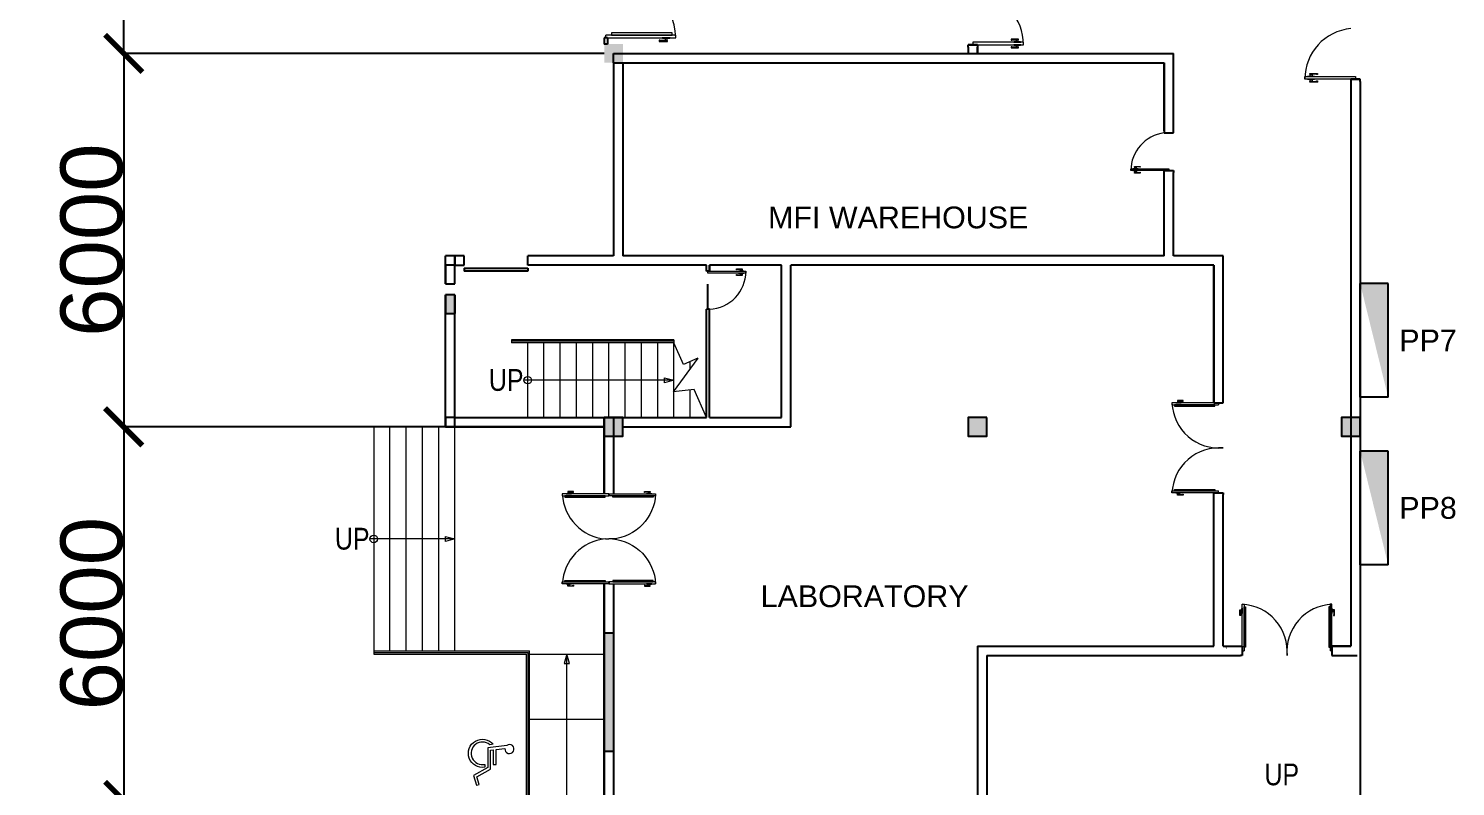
# Model space of a CAD drawing. Header units: millimetres. Extents: x 3339 to 2017737, y 4955 to 2748989.
# Drawn here: x 982203 to 1005138, y 1267933 to 1280108 of the extents above; entities that cross this region are included whole.
import ezdxf

# ---------------------------------------------------------------- set-up
doc = ezdxf.new("R2010")
doc.units = ezdxf.units.MM
doc.header["$LTSCALE"] = 30
for name, color, linetype, lineweight in [('A-DETL-GENF', 92, 'Continuous', 13), ('A-DOOR', 31, 'Continuous', 13), ('STAIR', 1, 'Continuous', 5), ('T-WAL', 4, 'Continuous', 5)]:
    doc.layers.add(name, color=color, linetype=linetype, lineweight=lineweight)
for name, color, linetype in [('DIM LINES', 7, 'Continuous'), ('TEXT', 7, 'Continuous'), ('window', 92, 'Continuous')]:
    doc.layers.add(name, color=color, linetype=linetype)
doc.styles.add('Arial Narrow', font='ARIALN.TTF', dxfattribs={"height": 200})
doc.styles.get("Standard").update_dxf_attribs({"font": 'arial.ttf'})
doc.dimstyles.new('GREEN', dxfattribs={"dimtxt": 1000, "dimasz": 600, "dimexe": 0.18, "dimexo": 0.0625, "dimgap": 0.09, "dimtad": 2, "dimdec": 0, "dimzin": 0, "dimdsep": 46, "dimtxsty": 'Standard', "dimblk": 'ARCHTICK', "dimcen": 0.09, "dimclrd": 3, "dimclre": 3, "dimclrt": 2, "dimadec": 0, "dimazin": 0, "dimtfac": 1, "dimtdec": 0, "dimtofl": 0, "dimtmove": 0, "dimatfit": 3, "dimfxl": 1, "dimtolj": 1, "dimtzin": 0, "dimarcsym": 0})

# ---------------------------------------------------------------- blocks, each defined once
blk = doc.blocks.new('_ArchTick')
at = {"color": 0, "linetype": 'ByBlock', "const_width": 0.15}
blk.add_lwpolyline([(-0.5, -0.5), (0.5, 0.5)], dxfattribs=at)
blk = doc.blocks.new('*D781')
at = {"layer": 'Defpoints', "color": 0, "transparency": 16777216}
for p in [(974747, 1308509), (991457, 1308509), (991457, 1238709)]:
    blk.add_point(p, dxfattribs=at)
at = {"layer": 'DIM LINES', "color": 3, "linetype": 'ByBlock', "lineweight": -2, "transparency": 16777216}
for p, q in [((991457, 1308509), (974746, 1308509)), ((974747, 1238709), (974747, 1308509)), ((991457, 1238709), (974746, 1238709))]:
    blk.add_line(p, q, dxfattribs=at)
at = {"layer": 'DIM LINES', "color": 3, "lineweight": -2, "transparency": 16777216, "xscale": 600, "yscale": 600, "zscale": 600}
for p, rotation in [((974747, 1308509), 90), ((974747, 1238709), 270)]:
    blk.add_blockref('_ArchTick', p, dxfattribs=dict(at, rotation=rotation))
at = {"layer": 'DIM LINES', "color": 2, "transparency": 16777216, "insert": (974236, 1273609), "char_height": 1000, "attachment_point": 5, "rotation": 90}
blk.add_mtext('\\A1;69800', dxfattribs=at)
blk = doc.blocks.new('*D888')
at = {"layer": 'Defpoints', "color": 0, "transparency": 16777216}
for p in [(979444, 1284709), (991457, 1284709), (991457, 1261709)]:
    blk.add_point(p, dxfattribs=at)
at = {"layer": 'DIM LINES', "color": 3, "linetype": 'ByBlock', "lineweight": -2, "transparency": 16777216}
for p, q in [((991457, 1284709), (979444, 1284709)), ((979444, 1261709), (979444, 1284709)), ((991457, 1261709), (979444, 1261709))]:
    blk.add_line(p, q, dxfattribs=at)
at = {"layer": 'DIM LINES', "color": 3, "lineweight": -2, "transparency": 16777216, "xscale": 600, "yscale": 600, "zscale": 600}
for p, rotation in [((979444, 1284709), 90), ((979444, 1261709), 270)]:
    blk.add_blockref('_ArchTick', p, dxfattribs=dict(at, rotation=rotation))
at = {"layer": 'DIM LINES', "color": 2, "transparency": 16777216, "insert": (978933, 1273209), "char_height": 1000, "attachment_point": 5, "rotation": 90}
blk.add_mtext('\\A1;23000', dxfattribs=at)
blk = doc.blocks.new('*D818')
at = {"layer": 'Defpoints', "color": 0, "transparency": 16777216}
for p in [(988905, 1267709), (983733, 1261709), (991457, 1261709)]:
    blk.add_point(p, dxfattribs=at)
at = {"layer": 'DIM LINES', "color": 3, "linetype": 'ByBlock', "lineweight": -2, "transparency": 16777216}
for p, q in [((988905, 1267709), (983733, 1267709)), ((983733, 1267709), (983733, 1261709)), ((991457, 1261709), (983733, 1261709))]:
    blk.add_line(p, q, dxfattribs=at)
at = {"layer": 'DIM LINES', "color": 3, "lineweight": -2, "transparency": 16777216, "xscale": 600, "yscale": 600, "zscale": 600}
for p, rotation in [((983733, 1267709), 90), ((983733, 1261709), 270)]:
    blk.add_blockref('_ArchTick', p, dxfattribs=dict(at, rotation=rotation))
at = {"layer": 'DIM LINES', "color": 2, "transparency": 16777216, "insert": (983222, 1264709), "char_height": 1000, "attachment_point": 5, "rotation": 90}
blk.add_mtext('\\A1;6000', dxfattribs=at)
blk = doc.blocks.new('*D819')
at = {"layer": 'Defpoints', "color": 0, "transparency": 16777216}
for p in [(991457, 1279709), (983733, 1273709), (991457, 1273709)]:
    blk.add_point(p, dxfattribs=at)
at = {"layer": 'DIM LINES', "color": 3, "linetype": 'ByBlock', "lineweight": -2, "transparency": 16777216}
for p, q in [((991457, 1279709), (983733, 1279709)), ((983733, 1279709), (983733, 1273709)), ((991457, 1273709), (983733, 1273709))]:
    blk.add_line(p, q, dxfattribs=at)
at = {"layer": 'DIM LINES', "color": 3, "lineweight": -2, "transparency": 16777216, "xscale": 600, "yscale": 600, "zscale": 600}
for p, rotation in [((983733, 1279709), 90), ((983733, 1273709), 270)]:
    blk.add_blockref('_ArchTick', p, dxfattribs=dict(at, rotation=rotation))
at = {"layer": 'DIM LINES', "color": 2, "transparency": 16777216, "insert": (983222, 1276709), "char_height": 1000, "attachment_point": 5, "rotation": 90}
blk.add_mtext('\\A1;6000', dxfattribs=at)
blk = doc.blocks.new('*D820')
at = {"layer": 'Defpoints', "color": 0, "transparency": 16777216}
for p in [(991457, 1273709), (983733, 1267709), (988905, 1267709)]:
    blk.add_point(p, dxfattribs=at)
at = {"layer": 'DIM LINES', "color": 3, "linetype": 'ByBlock', "lineweight": -2, "transparency": 16777216}
for p, q in [((991457, 1273709), (983733, 1273709)), ((983733, 1273709), (983733, 1267709)), ((988905, 1267709), (983733, 1267709))]:
    blk.add_line(p, q, dxfattribs=at)
at = {"layer": 'DIM LINES', "color": 3, "lineweight": -2, "transparency": 16777216, "xscale": 600, "yscale": 600, "zscale": 600}
for p, rotation in [((983733, 1273709), 90), ((983733, 1267709), 270)]:
    blk.add_blockref('_ArchTick', p, dxfattribs=dict(at, rotation=rotation))
at = {"layer": 'DIM LINES', "color": 2, "transparency": 16777216, "insert": (983222, 1270709), "char_height": 1000, "attachment_point": 5, "rotation": 90}
blk.add_mtext('\\A1;6000', dxfattribs=at)
blk = doc.blocks.new('*D839')
at = {"layer": 'Defpoints', "color": 0, "transparency": 16777216}
for p in [(983733, 1284709), (991457, 1284709), (991457, 1279709)]:
    blk.add_point(p, dxfattribs=at)
at = {"layer": 'DIM LINES', "color": 3, "linetype": 'ByBlock', "lineweight": -2, "transparency": 16777216}
for p, q in [((991457, 1284709), (983733, 1284709)), ((983733, 1279709), (983733, 1284709)), ((991457, 1279709), (983733, 1279709))]:
    blk.add_line(p, q, dxfattribs=at)
at = {"layer": 'DIM LINES', "color": 3, "lineweight": -2, "transparency": 16777216, "xscale": 600, "yscale": 600, "zscale": 600}
for p, rotation in [((983733, 1284709), 90), ((983733, 1279709), 270)]:
    blk.add_blockref('_ArchTick', p, dxfattribs=dict(at, rotation=rotation))
at = {"layer": 'DIM LINES', "color": 2, "transparency": 16777216, "insert": (983222, 1282209), "char_height": 1000, "attachment_point": 5, "rotation": 90}
blk.add_mtext('\\A1;5000', dxfattribs=at)
blk = doc.blocks.new('slash')
at = {"layer": 'STAIR'}
for p, q in [((2543, 11669), (2695, 12018)), ((2309, 11772), (2708, 11231)), ((2173, 10818), (2370, 11270))]:
    blk.add_line(p, q, dxfattribs=at)
for points in [[(2309, 11772), (2543, 11669)], [(2370, 11270), (2708, 11231)]]:
    blk.add_lwpolyline(points, dxfattribs=at)
blk = doc.blocks.new('double door no base 0.5')
at = {"color": 0}
for p, q in [((62065, 59903), (62095, 59903)), ((63478, 59903), (63508, 59903))]:
    blk.add_line(p, q, dxfattribs=at)
at = {"layer": 'A-DETL-GENF'}
for p, q in [((62095, 59843), (62095, 59193)), ((62118, 59843), (62095, 59843)), ((62118, 59193), (62118, 59843)), ((63456, 59193), (63456, 59843)), ((63456, 59843), (63478, 59843)), ((63478, 59843), (63478, 59193)), ((62036, 59324), (62027, 59332)), ((62027, 59332), (62027, 59271)), ((62042, 59332), (62027, 59332)), ((62027, 59271), (62036, 59271)), ((62037, 59271), (62027, 59271)), ((62027, 59271), (62027, 59242)), ((62027, 59242), (62037, 59242)), ((62036, 59271), (62036, 59324)), ((62036, 59324), (62042, 59324)), ((62037, 59242), (62037, 59271)), ((62037, 59268), (62037, 59244)), ((62061, 59268), (62037, 59268)), ((62037, 59244), (62061, 59244)), ((62042, 59324), (62042, 59332)), ((62065, 59299), (62061, 59294)), ((62061, 59294), (62061, 59218)), ((62061, 59244), (62061, 59268)), ((62061, 59218), (62065, 59214)), ((62065, 59214), (62065, 59299)), ((62095, 59193), (62118, 59193)), ((63478, 59193), (63456, 59193)), ((63508, 59214), (63508, 59299)), ((63508, 59299), (63513, 59294)), ((63513, 59218), (63508, 59214)), ((63513, 59294), (63513, 59218)), ((63513, 59244), (63513, 59268)), ((63513, 59268), (63537, 59268)), ((63537, 59244), (63513, 59244)), ((63532, 59324), (63532, 59332)), ((63532, 59332), (63546, 59332)), ((63538, 59324), (63532, 59324)), ((63537, 59271), (63546, 59271)), ((63537, 59242), (63537, 59271)), ((63537, 59268), (63537, 59244)), ((63546, 59242), (63537, 59242)), ((63538, 59324), (63546, 59332)), ((63538, 59271), (63538, 59324)), ((63546, 59271), (63538, 59271)), ((63546, 59332), (63546, 59271)), ((63546, 59271), (63546, 59242))]:
    blk.add_line(p, q, dxfattribs=at)
at = {"layer": 'A-DOOR', "lineweight": 18}
for p, q in [((62065, 59903), (62065, 59153)), ((62065, 59903), (62095, 59903)), ((62095, 59153), (62095, 59903)), ((63478, 59153), (63478, 59903)), ((63508, 59903), (63478, 59903)), ((63508, 59903), (63508, 59153)), ((62065, 59153), (62095, 59153)), ((63508, 59153), (63478, 59153))]:
    blk.add_line(p, q, dxfattribs=at)
at = {"layer": 'A-DOOR'}
blk.add_line((62787, 59847), (62787, 59903), dxfattribs=at)
for centre, start, end in [((62030, 59913), 272.6963, 355.0387), ((63544, 59913), 184.9613, 267.3037)]:
    blk.add_arc(centre, 760, start, end, dxfattribs=at)

msp = doc.modelspace()

# ---------------------------------------------------------------- hatches: boundary and pattern name
h = msp.add_hatch(color=2)
h.dxf.hatch_style = 1
h.paths.add_polyline_path([(991756.627, 1279859.357), (991456.627, 1279859.357), (991456.627, 1279559.357), (991756.627, 1279559.357)])
at = {"true_color": 0xf8d731}
h = msp.add_hatch(color=40, dxfattribs=at)
h.dxf.hatch_style = 1
h.paths.add_polyline_path([(1004056.627, 1276010.181), (1003606.627, 1276010.181), (1004056.627, 1274185.181)])
h = msp.add_hatch(color=2)
h.dxf.hatch_style = 1
h.paths.add_polyline_path([(991756.627, 1273859.357), (991456.627, 1273859.357), (991456.627, 1273559.357), (991756.627, 1273559.357)])
h = msp.add_hatch(color=2)
h.dxf.hatch_style = 1
h.paths.add_polyline_path([(997606.627, 1273859.357), (997306.627, 1273859.357), (997306.627, 1273559.357), (997606.627, 1273559.357)])
h = msp.add_hatch(color=2)
h.dxf.hatch_style = 1
h.paths.add_polyline_path([(1003606.627, 1273859.357), (1003306.627, 1273859.357), (1003306.627, 1273559.357), (1003606.627, 1273559.357)])
h = msp.add_hatch(color=40, dxfattribs=at)
h.dxf.hatch_style = 1
h.paths.add_polyline_path([(1004056.627, 1273319.63), (1003606.627, 1273319.63), (1004056.627, 1271494.63)])
at = {"layer": 'window'}
h = msp.add_hatch(color=256, dxfattribs=at)
h.dxf.hatch_style = 1
h.paths.add_polyline_path([(989056.627, 1275829.357), (988906.627, 1275829.357), (988906.627, 1275529.357), (989056.627, 1275529.357)])
h = msp.add_hatch(color=256, dxfattribs=at)
h.dxf.hatch_style = 1
h.paths.add_polyline_path([(991605.007, 1268498.608), (991456.627, 1268498.608), (991456.627, 1270398.608), (991605.007, 1270398.608)])

# ---------------------------------------------------------------- linework, layer by layer
for p, q in [((991506.627, 1279959.357), (991456.627, 1279959.357)), ((991456.627, 1279959.357), (991456.627, 1279859.357)), ((991506.627, 1279959.357), (991456.627, 1279959.357)), ((991456.627, 1279959.357), (991456.627, 1279859.357)), ((991506.627, 1279959.357), (991506.627, 1279859.357)), ((997456.627, 1279847.357), (997306.627, 1279847.357)), ((997306.627, 1279809.357), (997306.627, 1279847.357)), ((997306.627, 1279847.357), (997456.627, 1279847.357)), ((997456.627, 1279847.357), (997456.627, 1279809.357)), ((991606.627, 1279559.357), (991606.627, 1276459.357)), ((991606.627, 1279559.357), (991606.627, 1276459.357)), ((991756.627, 1279559.357), (991756.627, 1276459.357)), ((1003456.627, 1279297.357), (1003606.627, 1279297.357)), ((1003606.627, 1279297.357), (1003456.627, 1279297.357)), ((1003456.627, 1279297.357), (1003456.627, 1279259.357)), ((1003606.627, 1279259.357), (1003606.627, 1279297.357)), ((1003606.627, 1279259.357), (1003606.627, 1279297.357)), ((1000456.627, 1278464.357), (1000456.627, 1278431.233)), ((1000456.627, 1278431.233), (1000606.627, 1278431.233)), ((1000606.627, 1278431.233), (1000606.627, 1278464.357)), ((1000456.627, 1277796.857), (1000456.627, 1277825.357)), ((1000456.627, 1277825.357), (1000606.627, 1277825.357)), ((1000606.627, 1277825.357), (1000606.627, 1277796.857)), ((989056.627, 1276309.357), (989056.627, 1276459.357)), ((989056.627, 1276459.357), (989056.627, 1276309.357)), ((989056.627, 1276309.357), (988906.627, 1276309.357)), ((1003606.627, 1274185.181), (1003606.627, 1276010.181)), ((1004056.627, 1276010.181), (1003606.627, 1276010.181)), ((1004056.627, 1274185.181), (1004056.627, 1276010.181)), ((1001256.627, 1274121.857), (1001256.627, 1274093.357)), ((1001256.627, 1274093.357), (1001406.627, 1274093.357)), ((1001406.627, 1274093.357), (1001406.627, 1274121.857)), ((1004056.627, 1274185.181), (1003606.627, 1274185.181)), ((989056.627, 1273859.357), (988906.627, 1273859.357)), ((988906.627, 1273859.357), (988906.627, 1273709.357)), ((989056.627, 1273709.357), (989056.627, 1273859.357)), ((989964.96, 1273859.357), (993098.294, 1273859.357)), ((991456.627, 1273859.357), (991456.627, 1272630.858)), ((991606.627, 1273859.357), (991606.627, 1272630.858)), ((988906.627, 1273709.357), (989056.627, 1273709.357)), ((1003606.627, 1271494.63), (1003606.627, 1273319.63)), ((1004056.627, 1273319.63), (1003606.627, 1273319.63)), ((1004056.627, 1271494.63), (1004056.627, 1273319.63)), ((1001256.627, 1272621.857), (1001256.627, 1272650.357)), ((1001256.627, 1272650.357), (1001406.627, 1272650.357)), ((1001406.627, 1272650.357), (1001406.627, 1272621.857)), ((1004056.627, 1271494.63), (1003606.627, 1271494.63)), ((991456.627, 1271187.858), (991456.627, 1252230.857)), ((991606.627, 1271187.858), (991606.627, 1265384.357)), ((991456.627, 1268498.608), (991456.627, 1270398.608)), ((1001681.627, 1270184.357), (1001710.127, 1270184.357)), ((1001710.127, 1270184.357), (1001710.127, 1270034.357)), ((1003181.627, 1270184.357), (1003153.127, 1270184.357)), ((1003153.127, 1270184.357), (1003153.127, 1270034.357)), ((1001710.127, 1270034.357), (1001681.627, 1270034.357)), ((1003153.127, 1270034.357), (1003181.627, 1270034.357))]:
    msp.add_line(p, q)
at = {"color": 0}
for p, q in [((997306.627, 1279809.357), (997306.627, 1279709.357)), ((997456.627, 1279809.357), (997456.627, 1279709.357)), ((997456.627, 1279709.357), (997456.627, 1279809.357)), ((991606.627, 1279709.357), (1000606.627, 1279709.357)), ((1000606.627, 1278464.357), (1000606.627, 1279709.357)), ((991606.627, 1279559.357), (1000456.627, 1279559.357)), ((1000456.627, 1278464.357), (1000456.627, 1279559.357)), ((1000456.627, 1279559.357), (1000456.627, 1278464.357)), ((1003456.627, 1279259.357), (1003456.627, 1270184.357)), ((1003606.627, 1279259.357), (1003606.627, 1255559.357)), ((1000456.627, 1276459.357), (1000456.627, 1277796.857)), ((1000606.627, 1276459.357), (1000606.627, 1277796.857)), ((988906.627, 1276009.357), (988906.627, 1276459.357)), ((989056.627, 1276459.357), (988906.627, 1276459.357)), ((989206.627, 1276459.357), (989056.627, 1276459.357)), ((989206.627, 1276309.357), (989206.627, 1276459.357)), ((990226.071, 1276309.357), (990226.071, 1276459.357)), ((991606.627, 1276459.357), (990226.071, 1276459.357)), ((1000456.627, 1276459.357), (991756.627, 1276459.357)), ((1001406.627, 1276459.357), (1000606.627, 1276459.357)), ((1001406.627, 1274121.857), (1001406.627, 1276459.357)), ((988906.627, 1276309.357), (988906.627, 1276009.357)), ((989056.627, 1276009.357), (989056.627, 1276309.357)), ((989056.627, 1276309.357), (989206.627, 1276309.357)), ((989206.627, 1276259.357), (989206.627, 1276209.357)), ((989206.627, 1276259.357), (990226.071, 1276259.357)), ((990226.071, 1276209.357), (989206.627, 1276209.357)), ((993098.294, 1276309.357), (990226.071, 1276309.357)), ((990226.071, 1276259.357), (990226.071, 1276209.357)), ((993098.294, 1276209.357), (993098.294, 1276309.357)), ((993148.294, 1276209.357), (993098.294, 1276209.357)), ((993148.294, 1276209.357), (993148.294, 1276309.357)), ((993148.294, 1276309.357), (993148.294, 1276209.357)), ((994306.627, 1276309.357), (993148.294, 1276309.357)), ((994306.627, 1273859.357), (994306.627, 1276309.357)), ((994456.627, 1273859.357), (994456.627, 1276309.357)), ((994456.627, 1273709.357), (994456.627, 1276309.357)), ((1001256.627, 1276309.357), (994456.627, 1276309.357)), ((1001256.627, 1274093.357), (1001256.627, 1276309.357)), ((1001256.627, 1276309.357), (1001256.627, 1274093.357)), ((988906.627, 1276009.357), (989056.627, 1276009.357)), ((993123.294, 1275599.37), (993123.294, 1275999.37)), ((988906.627, 1273709.357), (988906.627, 1275829.357)), ((989056.627, 1273859.357), (989056.627, 1275829.357)), ((993098.294, 1273859.357), (993098.294, 1275599.37)), ((993148.294, 1275599.37), (993098.294, 1275599.37)), ((993148.294, 1273859.357), (993148.294, 1275599.37)), ((1001256.627, 1274095.607), (1001256.627, 1274093.357)), ((1001256.627, 1274093.357), (1001256.627, 1274095.607)), ((1001331.627, 1274093.357), (1001331.627, 1274088.107)), ((989056.627, 1273859.357), (991456.627, 1273859.357)), ((991456.627, 1273859.357), (993098.294, 1273859.357)), ((991456.627, 1273859.357), (991456.627, 1273709.357)), ((991456.627, 1273709.357), (991456.627, 1273859.357)), ((991456.627, 1273709.357), (991456.627, 1273859.357)), ((991756.627, 1273859.357), (993098.294, 1273859.357)), ((993148.294, 1273859.357), (994306.627, 1273859.357)), ((993148.294, 1273859.357), (994306.627, 1273859.357)), ((988906.627, 1273709.357), (991456.627, 1273709.357)), ((991456.627, 1272630.858), (991456.627, 1273709.357)), ((991756.627, 1273709.357), (994456.627, 1273709.357)), ((1001256.627, 1270184.357), (1001256.627, 1272650.357)), ((1001406.627, 1270184.357), (1001406.627, 1272621.857)), ((991456.627, 1267709.357), (991456.627, 1271187.858)), ((997456.627, 1270184.357), (997456.627, 1267709.357)), ((997456.627, 1270184.357), (1001256.627, 1270184.357)), ((1001406.627, 1270184.357), (1001606.627, 1270184.357)), ((1001406.627, 1270184.357), (1001606.627, 1270184.357)), ((1001406.627, 1270184.357), (1001606.627, 1270184.357)), ((1001406.627, 1270184.357), (1001681.627, 1270184.357)), ((1003153.127, 1270184.357), (1003306.627, 1270184.357)), ((1003155.377, 1270184.357), (1003153.127, 1270184.357)), ((1003153.127, 1270184.357), (1003155.377, 1270184.357)), ((1003456.627, 1270184.357), (1003181.627, 1270184.357)), ((1003181.627, 1270184.357), (1003456.627, 1270184.357)), ((991456.627, 1267709.357), (991456.627, 1270109.357)), ((997606.627, 1270034.357), (997606.627, 1267559.357)), ((997606.627, 1270034.357), (1001681.627, 1270034.357)), ((1003181.627, 1270034.357), (1003556.627, 1270034.357))]:
    msp.add_line(p, q, dxfattribs=at)
for points in [[(991506.627, 1279859.357), (991456.627, 1279859.357)], [(991606.627, 1279559.357), (991606.627, 1279559.357), (991606.627, 1279709.357)]]:
    msp.add_lwpolyline(points)
for points in [[(991756.627, 1273859.357), (991456.627, 1273859.357), (991456.627, 1273559.357), (991756.627, 1273559.357), (991756.627, 1273859.357)], [(997606.627, 1273859.357), (997306.627, 1273859.357), (997306.627, 1273559.357), (997606.627, 1273559.357), (997606.627, 1273859.357)], [(1003606.627, 1273859.357), (1003306.627, 1273859.357), (1003306.627, 1273559.357), (1003606.627, 1273559.357), (1003606.627, 1273859.357)]]:
    msp.add_lwpolyline(points, close=True)
at = {"layer": 'A-DETL-GENF'}
for p, q in [((992546.935, 1280038.107), (991572.685, 1280038.107)), ((991572.685, 1280038.107), (991572.685, 1280004.357)), ((992546.935, 1280004.357), (992546.935, 1280038.107)), ((991572.685, 1280004.357), (992546.935, 1280004.357)), ((992351.136, 1279923.763), (992337.8, 1279923.763)), ((992337.8, 1279923.763), (992337.8, 1279902.207)), ((992337.8, 1279902.207), (992430.508, 1279902.207)), ((992351.136, 1279915.085), (992338.258, 1279902.207)), ((992351.136, 1279915.085), (992351.136, 1279923.763)), ((992430.508, 1279915.085), (992351.136, 1279915.085)), ((992516.233, 1279959.357), (992387.646, 1279959.357)), ((992387.646, 1279959.357), (992394.789, 1279952.214)), ((992394.789, 1279952.214), (992509.089, 1279952.214)), ((992430.508, 1279916.495), (992430.508, 1279902.207)), ((992473.371, 1279916.495), (992430.508, 1279916.495)), ((992430.508, 1279902.207), (992430.508, 1279915.085)), ((992430.508, 1279902.207), (992473.371, 1279902.207)), ((992469.799, 1279952.214), (992434.08, 1279952.214)), ((992434.08, 1279952.214), (992434.08, 1279916.495)), ((992434.08, 1279916.495), (992469.799, 1279916.495)), ((992469.799, 1279916.495), (992469.799, 1279952.214)), ((992473.371, 1279902.207), (992473.371, 1279916.495)), ((992509.089, 1279952.214), (992516.233, 1279959.357)), ((997994.17, 1279938.157), (997994.17, 1279918.997)), ((998076.577, 1279938.157), (997994.17, 1279938.157)), ((997994.17, 1279918.997), (998006.024, 1279918.997)), ((998006.024, 1279815.718), (997994.17, 1279815.718)), ((997994.17, 1279815.718), (997994.17, 1279796.557)), ((998006.024, 1279926.71), (997994.577, 1279938.157)), ((998006.024, 1279808.004), (997994.577, 1279796.557)), ((998006.024, 1279918.997), (998006.024, 1279926.71)), ((998006.024, 1279926.71), (998076.577, 1279926.71)), ((998006.024, 1279808.004), (998006.024, 1279815.718)), ((998076.577, 1279808.004), (998006.024, 1279808.004)), ((998044.827, 1279893.707), (998038.477, 1279887.357)), ((998038.477, 1279887.357), (998152.777, 1279887.357)), ((998152.777, 1279847.357), (998038.477, 1279847.357)), ((998038.477, 1279847.357), (998044.827, 1279841.007)), ((998146.427, 1279893.707), (998044.827, 1279893.707)), ((998044.827, 1279841.007), (998146.427, 1279841.007)), ((998076.577, 1279926.71), (998076.577, 1279938.157)), ((998114.677, 1279938.157), (998076.577, 1279938.157)), ((998076.577, 1279938.157), (998076.577, 1279925.457)), ((998076.577, 1279925.457), (998114.677, 1279925.457)), ((998076.577, 1279809.257), (998076.577, 1279796.557)), ((998114.677, 1279809.257), (998076.577, 1279809.257)), ((998076.577, 1279796.557), (998076.577, 1279808.004)), ((998079.752, 1279925.457), (998079.752, 1279893.707)), ((998111.502, 1279925.457), (998079.752, 1279925.457)), ((998079.752, 1279893.707), (998111.502, 1279893.707)), ((998111.502, 1279841.007), (998079.752, 1279841.007)), ((998079.752, 1279841.007), (998079.752, 1279809.257)), ((998079.752, 1279809.257), (998111.502, 1279809.257)), ((998111.502, 1279893.707), (998111.502, 1279925.457)), ((998111.502, 1279809.257), (998111.502, 1279841.007)), ((998114.677, 1279925.457), (998114.677, 1279938.157)), ((998114.677, 1279796.557), (998114.677, 1279809.257)), ((998152.777, 1279887.357), (998146.427, 1279893.707)), ((998146.427, 1279841.007), (998152.777, 1279847.357)), ((997994.17, 1279796.557), (998076.577, 1279796.557)), ((998076.577, 1279796.557), (998114.677, 1279796.557)), ((1002760.477, 1279337.357), (1002766.827, 1279343.707)), ((1002766.827, 1279343.707), (1002868.427, 1279343.707)), ((1002798.577, 1279375.457), (1002798.577, 1279388.157)), ((1002798.577, 1279388.157), (1002836.677, 1279388.157)), ((1002836.677, 1279375.457), (1002798.577, 1279375.457)), ((1002801.752, 1279343.707), (1002801.752, 1279375.457)), ((1002801.752, 1279375.457), (1002833.502, 1279375.457)), ((1002833.502, 1279343.707), (1002801.752, 1279343.707)), ((1002833.502, 1279375.457), (1002833.502, 1279343.707)), ((1002836.677, 1279376.71), (1002836.677, 1279388.157)), ((1002836.677, 1279388.157), (1002919.084, 1279388.157)), ((1002836.677, 1279388.157), (1002836.677, 1279375.457)), ((1002907.23, 1279376.71), (1002836.677, 1279376.71)), ((1002868.427, 1279343.707), (1002874.777, 1279337.357)), ((1002907.23, 1279376.71), (1002918.677, 1279388.157)), ((1002907.23, 1279368.997), (1002907.23, 1279376.71)), ((1002919.084, 1279368.997), (1002907.23, 1279368.997)), ((1002919.084, 1279388.157), (1002919.084, 1279368.997)), ((1002874.777, 1279337.357), (1002760.477, 1279337.357)), ((1002760.477, 1279297.357), (1002874.777, 1279297.357)), ((1002766.827, 1279291.007), (1002760.477, 1279297.357)), ((1002868.427, 1279291.007), (1002766.827, 1279291.007)), ((1002798.577, 1279246.557), (1002798.577, 1279259.257)), ((1002798.577, 1279259.257), (1002836.677, 1279259.257)), ((1002836.677, 1279246.557), (1002798.577, 1279246.557)), ((1002801.752, 1279259.257), (1002801.752, 1279291.007)), ((1002801.752, 1279291.007), (1002833.502, 1279291.007)), ((1002833.502, 1279259.257), (1002801.752, 1279259.257)), ((1002833.502, 1279291.007), (1002833.502, 1279259.257)), ((1002836.677, 1279259.257), (1002836.677, 1279246.557)), ((1002836.677, 1279246.557), (1002836.677, 1279258.004)), ((1002836.677, 1279258.004), (1002907.23, 1279258.004)), ((1002919.084, 1279246.557), (1002836.677, 1279246.557)), ((1002874.777, 1279297.357), (1002868.427, 1279291.007)), ((1002907.23, 1279258.004), (1002907.23, 1279265.718)), ((1002907.23, 1279265.718), (1002919.084, 1279265.718)), ((1002907.23, 1279258.004), (1002918.677, 1279246.557)), ((1002919.084, 1279265.718), (1002919.084, 1279246.557)), ((999953.264, 1277855.357), (999958.027, 1277860.12)), ((1000038.989, 1277855.357), (999953.264, 1277855.357)), ((999953.264, 1277825.357), (1000038.989, 1277825.357)), ((999958.027, 1277820.595), (999953.264, 1277825.357)), ((999958.027, 1277860.12), (1000034.227, 1277860.12)), ((1000034.227, 1277820.595), (999958.027, 1277820.595)), ((999981.839, 1277883.932), (999981.839, 1277893.457)), ((999981.839, 1277893.457), (1000010.414, 1277893.457)), ((1000010.414, 1277883.932), (999981.839, 1277883.932)), ((999981.839, 1277787.257), (999981.839, 1277796.782)), ((999981.839, 1277796.782), (1000010.414, 1277796.782)), ((1000010.414, 1277787.257), (999981.839, 1277787.257)), ((999984.221, 1277860.12), (999984.221, 1277883.932)), ((999984.221, 1277883.932), (1000008.033, 1277883.932)), ((1000008.033, 1277860.12), (999984.221, 1277860.12)), ((999984.221, 1277796.782), (999984.221, 1277820.595)), ((999984.221, 1277820.595), (1000008.033, 1277820.595)), ((1000008.033, 1277796.782), (999984.221, 1277796.782)), ((1000008.033, 1277883.932), (1000008.033, 1277860.12)), ((1000008.033, 1277820.595), (1000008.033, 1277796.782)), ((1000010.414, 1277884.872), (1000010.414, 1277893.457)), ((1000010.414, 1277893.457), (1000072.22, 1277893.457)), ((1000010.414, 1277893.457), (1000010.414, 1277883.932)), ((1000063.329, 1277884.872), (1000010.414, 1277884.872)), ((1000010.414, 1277796.782), (1000010.414, 1277787.257)), ((1000010.414, 1277787.257), (1000010.414, 1277795.843)), ((1000010.414, 1277795.843), (1000063.329, 1277795.843)), ((1000072.22, 1277787.257), (1000010.414, 1277787.257)), ((1000034.227, 1277860.12), (1000038.989, 1277855.357)), ((1000038.989, 1277825.357), (1000034.227, 1277820.595)), ((1000063.329, 1277884.872), (1000071.914, 1277893.457)), ((1000063.329, 1277879.087), (1000063.329, 1277884.872)), ((1000072.22, 1277879.087), (1000063.329, 1277879.087)), ((1000063.329, 1277795.843), (1000063.329, 1277801.628)), ((1000063.329, 1277801.628), (1000072.22, 1277801.628)), ((1000063.329, 1277795.843), (1000071.914, 1277787.257)), ((1000072.22, 1277893.457), (1000072.22, 1277879.087)), ((1000072.22, 1277801.628), (1000072.22, 1277787.257)), ((993582.701, 1276247.457), (993644.506, 1276247.457)), ((993582.701, 1276233.087), (993582.701, 1276247.457)), ((993591.592, 1276233.087), (993582.701, 1276233.087)), ((993582.701, 1276141.257), (993582.701, 1276155.628)), ((993582.701, 1276155.628), (993591.592, 1276155.628)), ((993644.506, 1276141.257), (993582.701, 1276141.257)), ((993591.592, 1276238.872), (993583.006, 1276247.457)), ((993591.592, 1276149.843), (993583.006, 1276141.257)), ((993644.506, 1276238.872), (993591.592, 1276238.872)), ((993591.592, 1276238.872), (993591.592, 1276233.087)), ((993591.592, 1276155.628), (993591.592, 1276149.843)), ((993591.592, 1276149.843), (993644.506, 1276149.843)), ((993615.931, 1276209.357), (993620.694, 1276214.12)), ((993701.656, 1276209.357), (993615.931, 1276209.357)), ((993620.694, 1276174.595), (993615.931, 1276179.357)), ((993615.931, 1276179.357), (993701.656, 1276179.357)), ((993620.694, 1276214.12), (993696.894, 1276214.12)), ((993696.894, 1276174.595), (993620.694, 1276174.595)), ((993644.506, 1276247.457), (993644.506, 1276238.872)), ((993644.506, 1276237.932), (993644.506, 1276247.457)), ((993644.506, 1276247.457), (993673.081, 1276247.457)), ((993673.081, 1276237.932), (993644.506, 1276237.932)), ((993644.506, 1276150.782), (993673.081, 1276150.782)), ((993644.506, 1276141.257), (993644.506, 1276150.782)), ((993644.506, 1276149.843), (993644.506, 1276141.257)), ((993673.081, 1276141.257), (993644.506, 1276141.257)), ((993646.887, 1276237.932), (993670.7, 1276237.932)), ((993646.887, 1276214.12), (993646.887, 1276237.932)), ((993670.7, 1276214.12), (993646.887, 1276214.12)), ((993646.887, 1276150.782), (993646.887, 1276174.595)), ((993646.887, 1276174.595), (993670.7, 1276174.595)), ((993670.7, 1276150.782), (993646.887, 1276150.782)), ((993670.7, 1276237.932), (993670.7, 1276214.12)), ((993670.7, 1276174.595), (993670.7, 1276150.782)), ((993673.081, 1276247.457), (993673.081, 1276237.932)), ((993673.081, 1276150.782), (993673.081, 1276141.257)), ((993696.894, 1276214.12), (993701.656, 1276209.357)), ((993701.656, 1276179.357), (993696.894, 1276174.595)), ((1000646.652, 1274098.12), (1000641.889, 1274093.357)), ((1000641.889, 1274093.357), (1000727.614, 1274093.357)), ((1000722.852, 1274098.12), (1000646.652, 1274098.12)), ((1000699.039, 1274131.457), (1000670.464, 1274131.457)), ((1000670.464, 1274131.457), (1000670.464, 1274121.932)), ((1000670.464, 1274121.932), (1000699.039, 1274121.932)), ((1000696.658, 1274121.932), (1000672.846, 1274121.932)), ((1000672.846, 1274121.932), (1000672.846, 1274098.12)), ((1000672.846, 1274098.12), (1000696.658, 1274098.12)), ((1000696.658, 1274098.12), (1000696.658, 1274121.932)), ((1000760.845, 1274131.457), (1000699.039, 1274131.457)), ((1000699.039, 1274122.872), (1000751.954, 1274122.872)), ((1000751.954, 1274122.872), (1000760.539, 1274131.457)), ((1000751.954, 1274122.872), (1000751.954, 1274117.087)), ((1000751.954, 1274117.087), (1000760.845, 1274117.087)), ((1000760.845, 1274117.087), (1000760.845, 1274131.457)), ((1001270.921, 1274063.357), (1000621.421, 1274063.357)), ((1000621.421, 1274063.357), (1000621.421, 1274040.857)), ((1000621.421, 1274040.857), (1001270.921, 1274040.857)), ((1001270.921, 1274040.857), (1001270.921, 1274063.357)), ((1000621.421, 1272702.857), (1001270.921, 1272702.857)), ((1000621.421, 1272680.357), (1000621.421, 1272702.857)), ((1001270.921, 1272702.857), (1001270.921, 1272680.357)), ((1001270.921, 1272680.357), (1000621.421, 1272680.357)), ((1000641.889, 1272650.357), (1000727.614, 1272650.357)), ((1000646.652, 1272645.595), (1000641.889, 1272650.357)), ((1000722.852, 1272645.595), (1000646.652, 1272645.595)), ((1000670.464, 1272612.257), (1000670.464, 1272621.782)), ((1000670.464, 1272621.782), (1000699.039, 1272621.782)), ((1000699.039, 1272612.257), (1000670.464, 1272612.257)), ((1000672.846, 1272621.782), (1000672.846, 1272645.595)), ((1000672.846, 1272645.595), (1000696.658, 1272645.595)), ((1000696.658, 1272621.782), (1000672.846, 1272621.782)), ((1000696.658, 1272645.595), (1000696.658, 1272621.782)), ((1000699.039, 1272621.782), (1000699.039, 1272612.257)), ((1000699.039, 1272620.843), (1000751.954, 1272620.843)), ((1000760.845, 1272612.257), (1000699.039, 1272612.257)), ((1000727.614, 1272650.357), (1000722.852, 1272645.595)), ((1000751.954, 1272620.843), (1000751.954, 1272626.628)), ((1000751.954, 1272626.628), (1000760.845, 1272626.628)), ((1000751.954, 1272620.843), (1000760.539, 1272612.257)), ((1000760.845, 1272626.628), (1000760.845, 1272612.257)), ((1001672.027, 1270741.945), (1001672.027, 1270770.52)), ((1001672.027, 1270770.52), (1001681.552, 1270770.52)), ((1001672.027, 1270680.14), (1001672.027, 1270741.945)), ((1001681.552, 1270741.945), (1001672.027, 1270741.945)), ((1001680.613, 1270689.03), (1001672.027, 1270680.445)), ((1001686.398, 1270680.14), (1001672.027, 1270680.14)), ((1001680.613, 1270741.945), (1001680.613, 1270689.03)), ((1001680.613, 1270689.03), (1001686.398, 1270689.03)), ((1001681.552, 1270770.52), (1001681.552, 1270741.945)), ((1001681.552, 1270744.326), (1001681.552, 1270768.139)), ((1001681.552, 1270768.139), (1001705.365, 1270768.139)), ((1001705.365, 1270744.326), (1001681.552, 1270744.326)), ((1001686.398, 1270689.03), (1001686.398, 1270680.14)), ((1001705.365, 1270794.332), (1001710.127, 1270799.095)), ((1001705.365, 1270718.132), (1001705.365, 1270794.332)), ((1001705.365, 1270768.139), (1001705.365, 1270744.326)), ((1001710.127, 1270713.37), (1001705.365, 1270718.132)), ((1001710.127, 1270799.095), (1001710.127, 1270713.37)), ((1001740.127, 1270170.063), (1001740.127, 1270819.563)), ((1001740.127, 1270819.563), (1001762.627, 1270819.563)), ((1001762.627, 1270819.563), (1001762.627, 1270170.063)), ((1003100.627, 1270819.563), (1003100.627, 1270170.063)), ((1003123.127, 1270819.563), (1003100.627, 1270819.563)), ((1003123.127, 1270170.063), (1003123.127, 1270819.563)), ((1003153.127, 1270799.095), (1003153.127, 1270713.37)), ((1003157.89, 1270794.332), (1003153.127, 1270799.095)), ((1003157.89, 1270718.132), (1003157.89, 1270794.332)), ((1003181.702, 1270768.139), (1003157.89, 1270768.139)), ((1003157.89, 1270768.139), (1003157.89, 1270744.326)), ((1003157.89, 1270744.326), (1003181.702, 1270744.326)), ((1003182.642, 1270689.03), (1003176.857, 1270689.03)), ((1003176.857, 1270689.03), (1003176.857, 1270680.14)), ((1003176.857, 1270680.14), (1003191.227, 1270680.14)), ((1003191.227, 1270770.52), (1003181.702, 1270770.52)), ((1003181.702, 1270770.52), (1003181.702, 1270741.945)), ((1003181.702, 1270744.326), (1003181.702, 1270768.139)), ((1003182.642, 1270741.945), (1003182.642, 1270689.03)), ((1003182.642, 1270689.03), (1003191.227, 1270680.445)), ((1003191.227, 1270741.945), (1003191.227, 1270770.52)), ((1003191.227, 1270680.14), (1003191.227, 1270741.945)), ((999972.646, 1270185.152), (999981.231, 1270185.152)), ((1001482.321, 1270185.152), (1001491.846, 1270185.152)), ((1001491.846, 1270185.152), (1001483.261, 1270185.152)), ((1001762.627, 1270170.063), (1001740.127, 1270170.063)), ((1003100.627, 1270170.063), (1003123.127, 1270170.063)), ((1001453.746, 1270156.577), (1001458.508, 1270161.34))]:
    msp.add_line(p, q, dxfattribs=at)
at = {"layer": 'A-DOOR', "lineweight": 18}
for p, q in [((992606.627, 1280004.357), (991481.627, 1280004.357)), ((991481.627, 1279959.357), (991481.627, 1280004.357)), ((991481.627, 1279959.357), (992606.627, 1279959.357)), ((992606.627, 1279959.357), (992606.627, 1280004.357)), ((997381.627, 1279887.357), (997381.627, 1279847.357)), ((998195.627, 1279887.357), (997381.627, 1279887.357)), ((997381.627, 1279847.357), (998195.627, 1279847.357)), ((998195.627, 1279847.357), (998195.627, 1279887.357)), ((1002717.627, 1279297.357), (1002717.627, 1279337.357)), ((1002717.627, 1279337.357), (1003531.627, 1279337.357)), ((1003531.627, 1279297.357), (1002717.627, 1279297.357)), ((1003531.627, 1279337.357), (1003531.627, 1279297.357)), ((999921.127, 1277825.357), (999921.127, 1277855.357)), ((999921.127, 1277855.357), (1000531.627, 1277855.357)), ((1000531.627, 1277825.357), (999921.127, 1277825.357)), ((1000531.627, 1277855.357), (1000531.627, 1277825.357)), ((993123.294, 1276179.357), (993123.294, 1276209.357)), ((993123.294, 1276209.357), (993733.794, 1276209.357)), ((993733.794, 1276179.357), (993123.294, 1276179.357)), ((993733.794, 1276209.357), (993733.794, 1276179.357)), ((1001331.627, 1274093.357), (1000581.627, 1274093.357)), ((1000581.627, 1274093.357), (1000581.627, 1274063.357)), ((1001331.627, 1274093.357), (1001331.627, 1274063.357)), ((1000581.627, 1274063.357), (1001331.627, 1274063.357)), ((1000581.627, 1272650.357), (1000581.627, 1272680.357)), ((1000581.627, 1272680.357), (1001331.627, 1272680.357)), ((1001331.627, 1272650.357), (1000581.627, 1272650.357)), ((1001331.627, 1272650.357), (1001331.627, 1272680.357)), ((1001710.127, 1270109.357), (1001710.127, 1270859.357)), ((1001710.127, 1270859.357), (1001740.127, 1270859.357)), ((1001740.127, 1270859.357), (1001740.127, 1270109.357)), ((1003153.127, 1270859.357), (1003123.127, 1270859.357)), ((1003123.127, 1270859.357), (1003123.127, 1270109.357)), ((1003153.127, 1270109.357), (1003153.127, 1270859.357)), ((1001710.127, 1270109.357), (1001740.127, 1270109.357)), ((1003153.127, 1270109.357), (1003123.127, 1270109.357))]:
    msp.add_line(p, q, dxfattribs=at)
at = {"layer": 'A-DOOR'}
for centre, radius, start, end in [((991467.731, 1279905.721), 1140.158, 2.6963499, 85.038693), ((997381.627, 1279847.357), 814, 0, 84.7134068), ((1003531.627, 1279297.357), 814, 95.2865932, 180), ((1000531.627, 1277825.357), 610.5, 97.05662, 180), ((993123.294, 1276209.357), 610.5, 272.3469208, 0), ((1001340.891, 1274129.115), 760.105, 182.6963499, 274.961307), ((1001340.891, 1272614.6), 760.105, 85.038693, 177.3036501), ((1001674.37, 1270100.094), 760.105, 355.038693, 87.3036501), ((1003188.885, 1270100.094), 760.105, 92.6963499, 184.961307)]:
    msp.add_arc(centre, radius, start, end, dxfattribs=at)
at = {"layer": 'STAIR', "color": 244, "linetype": 'ByBlock', "true_color": 0x991b1e}
for p, q in [((992576.071, 1275109.357), (989964.96, 1275109.357)), ((992576.071, 1275084.357), (989964.96, 1275084.357)), ((992576.071, 1275059.357), (989964.96, 1275059.357)), ((990226.071, 1273859.357), (990226.071, 1275059.357)), ((990487.182, 1273859.357), (990487.182, 1275059.357)), ((990748.294, 1273859.357), (990748.294, 1275059.357)), ((991009.405, 1273859.357), (991009.405, 1275059.357)), ((991270.516, 1273859.357), (991270.516, 1275059.357)), ((991531.627, 1273859.357), (991531.627, 1275059.357)), ((991792.738, 1273859.357), (991792.738, 1275059.357)), ((992053.849, 1273859.357), (992053.849, 1275059.357)), ((992314.96, 1273859.357), (992314.96, 1275059.357)), ((992576.071, 1274289.811), (992576.071, 1275059.357)), ((992837.182, 1274643.113), (992837.182, 1274758.305)), ((992837.182, 1273859.357), (992837.182, 1274303.895)), ((992576.071, 1273859.357), (992576.071, 1274274.058)), ((993098.294, 1273859.357), (989964.96, 1273859.357)), ((988795.516, 1272509.357), (988795.516, 1273709.357))]:
    msp.add_line(p, q, dxfattribs=at)
at = {"layer": 'STAIR'}
for p, q in [((989964.96, 1275109.357), (989964.96, 1275059.357)), ((992576.071, 1275109.357), (992576.071, 1275059.357)), ((992727.8, 1274710.703), (992576.071, 1275059.357)), ((993098.294, 1273859.357), (992901.632, 1274311.26)), ((987751.071, 1273709.357), (987751.071, 1270059.357)), ((987751.071, 1270109.357), (990256.627, 1270109.357)), ((987751.071, 1270084.357), (990231.627, 1270084.357)), ((987751.071, 1270059.357), (990206.627, 1270059.357))]:
    msp.add_line(p, q, dxfattribs=at)
at = {"layer": 'STAIR', "color": 1}
for p, q in [((992576.071, 1274459.357), (990165.692, 1274459.357)), ((992422.673, 1274417.393), (992422.673, 1274498.157)), ((992422.673, 1274498.157), (992576.071, 1274459.357)), ((992576.071, 1274459.357), (992422.673, 1274417.393)), ((989056.627, 1271909.357), (987690.692, 1271909.357)), ((988903.229, 1271867.393), (988903.229, 1271948.157)), ((988903.229, 1271948.157), (989056.627, 1271909.357)), ((989056.627, 1271909.357), (988903.229, 1271867.393)), ((990856.627, 1270059.357), (990814.662, 1269905.959)), ((990895.427, 1269905.959), (990856.627, 1270059.357)), ((990856.627, 1262321.857), (990856.627, 1270059.357)), ((990814.662, 1269905.959), (990895.427, 1269905.959))]:
    msp.add_line(p, q, dxfattribs=at)
at = {"layer": 'STAIR', "color": 0, "linetype": 'ByBlock'}
for points in [[(989671.95, 1268611.122), (989615.397, 1268604.277, 1.607748101), (989537.446, 1268288.441), (989537.446, 1268242.566, -1.729757262)], [(989627.493, 1268515.037), (989672.516, 1268520.487), (989672.516, 1268287.259), (989717.539, 1268287.259), (989717.539, 1268525.937), (989860.48, 1268543.239, 4.985504912), (989888.521, 1268591.985), (989582.47, 1268554.939), (989582.47, 1268236.561), (989354.042, 1268106.672), (989401.739, 1267951.55), (989444.774, 1267964.783), (989407.691, 1268085.385), (989627.493, 1268210.369)]]:
    msp.add_lwpolyline(points, format="xyb", close=True, dxfattribs=at)
at = {"layer": 'STAIR', "color": 1}
for centre in [(990226.071, 1274459.357), (987751.071, 1271909.357)]:
    msp.add_circle(centre, 60.379, dxfattribs=at)
at = {"layer": 'T-WAL', "color": 244, "linetype": 'ByBlock', "true_color": 0x991b1e}
for p, q in [((989056.627, 1273709.357), (987751.071, 1273709.357)), ((988012.182, 1270109.357), (988012.182, 1273709.357)), ((988273.294, 1272509.357), (988273.294, 1273709.357)), ((988273.294, 1270109.357), (988273.294, 1273709.357)), ((988534.405, 1272509.357), (988534.405, 1273709.357)), ((988534.405, 1270109.357), (988534.405, 1273709.357)), ((988795.516, 1270109.357), (988795.516, 1273709.357)), ((989056.627, 1272459.357), (989056.627, 1273709.357)), ((989056.627, 1270109.357), (989056.627, 1273709.357)), ((990206.627, 1262984.357), (990206.627, 1270059.357)), ((990231.627, 1262984.357), (990231.627, 1270084.357)), ((990256.627, 1268492.691), (990256.627, 1270109.357)), ((990256.627, 1270059.357), (991456.627, 1270059.357)), ((991456.627, 1268492.691), (991456.627, 1270059.357)), ((990256.627, 1269014.913), (991456.627, 1269014.913)), ((990256.627, 1262984.357), (990256.627, 1268492.691))]:
    msp.add_line(p, q, dxfattribs=at)
at = {"layer": 'window'}
for p, q in [((989056.627, 1275829.357), (988906.627, 1275829.357)), ((988906.627, 1275829.357), (988906.627, 1275529.357)), ((989056.627, 1275829.357), (989056.627, 1275529.357)), ((988906.627, 1275529.357), (989056.627, 1275529.357)), ((991456.627, 1270398.608), (991605.007, 1270398.608)), ((991456.627, 1268498.608), (991605.007, 1268498.608))]:
    msp.add_line(p, q, dxfattribs=at)

# ---------------------------------------------------------------- block references
at = {"color": 0, "rotation": 269.9995834250659}
msp.add_blockref('double door no base 0.5', (931628.856, 1334696.564), dxfattribs=at)
at = {"color": 0, "xscale": -1, "rotation": 90.00041657493415}
msp.add_blockref('double door no base 0.5', (1051434.398, 1334696.564), dxfattribs=at)
at = {"layer": 'STAIR', "color": 0, "xscale": -1}
msp.add_blockref('slash', (995271.229, 1263041.247), dxfattribs=at)

# ---------------------------------------------------------------- texts
at = {"layer": 'STAIR', "color": 1, "char_height": 350, "attachment_point": 1, "style": 'Arial Narrow'}
for insert in [(989602.215, 1274637.819), (987127.215, 1272087.819), (1002068.008, 1268301.807)]:
    msp.add_mtext_dynamic_manual_height_columns('UP', width=800.09192, gutter_width=1, heights=[136.329], dxfattribs=dict(at, insert=insert))
at = {"layer": 'TEXT', "char_height": 350, "attachment_point": 1}
for s, insert in [('\\pxqc;MFI WAREHOUSE', (993522.632, 1277249.041)), ('\\pxqc;LABORATORY', (992982.76, 1271163.498))]:
    msp.add_mtext_dynamic_manual_height_columns(s, width=5317.05443, gutter_width=0, heights=[1406.025], dxfattribs=dict(at, insert=insert))
at = {"layer": 'TEXT', "color": 40, "true_color": 0xf8d731, "char_height": 350, "attachment_point": 1}
for s, insert in [('\\pxqc;PP7', (1004278.403, 1275273.397)), ('\\pxqc;PP8', (1004278.403, 1272582.846))]:
    msp.add_mtext_dynamic_manual_height_columns(s, width=837.91337, gutter_width=0, heights=[0], dxfattribs=dict(at, insert=insert))

# ---------------------------------------------------------------- dimensions: what is measured, and where the dimension line sits
at = {"layer": 'DIM LINES', "color": 0}
for base, p1, p2, picture, middle in [((974746.596, 1308509.357), (991456.627, 1238709.357), (991456.627, 1308509.357), '*D781', (974235.933, 1273609.357)), ((979444.253, 1284709.357), (991456.627, 1261709.357), (991456.627, 1284709.357), '*D888', (978933.249, 1273209.357)), ((983732.883, 1284709.357), (991456.627, 1279709.357), (991456.627, 1284709.357), '*D839', (983222.22, 1282209.357)), ((983732.883, 1273709.357), (991456.627, 1279709.357), (991456.627, 1273709.357), '*D819', (983222.22, 1276709.357)), ((983732.883, 1267709.357), (991456.627, 1273709.357), (988904.824, 1267709.357), '*D820', (983222.22, 1270709.357)), ((983732.883, 1261709.357), (988904.824, 1267709.357), (991456.627, 1261709.357), '*D818', (983222.22, 1264709.357))]:
    dim = msp.add_linear_dim(base=base, p1=p1, p2=p2, angle=90, dimstyle='GREEN', dxfattribs=at)
    dim.commit()
    dim.dimension.update_dxf_attribs({"geometry": picture, "text_midpoint": middle})

doc.saveas('drawing.dxf')
